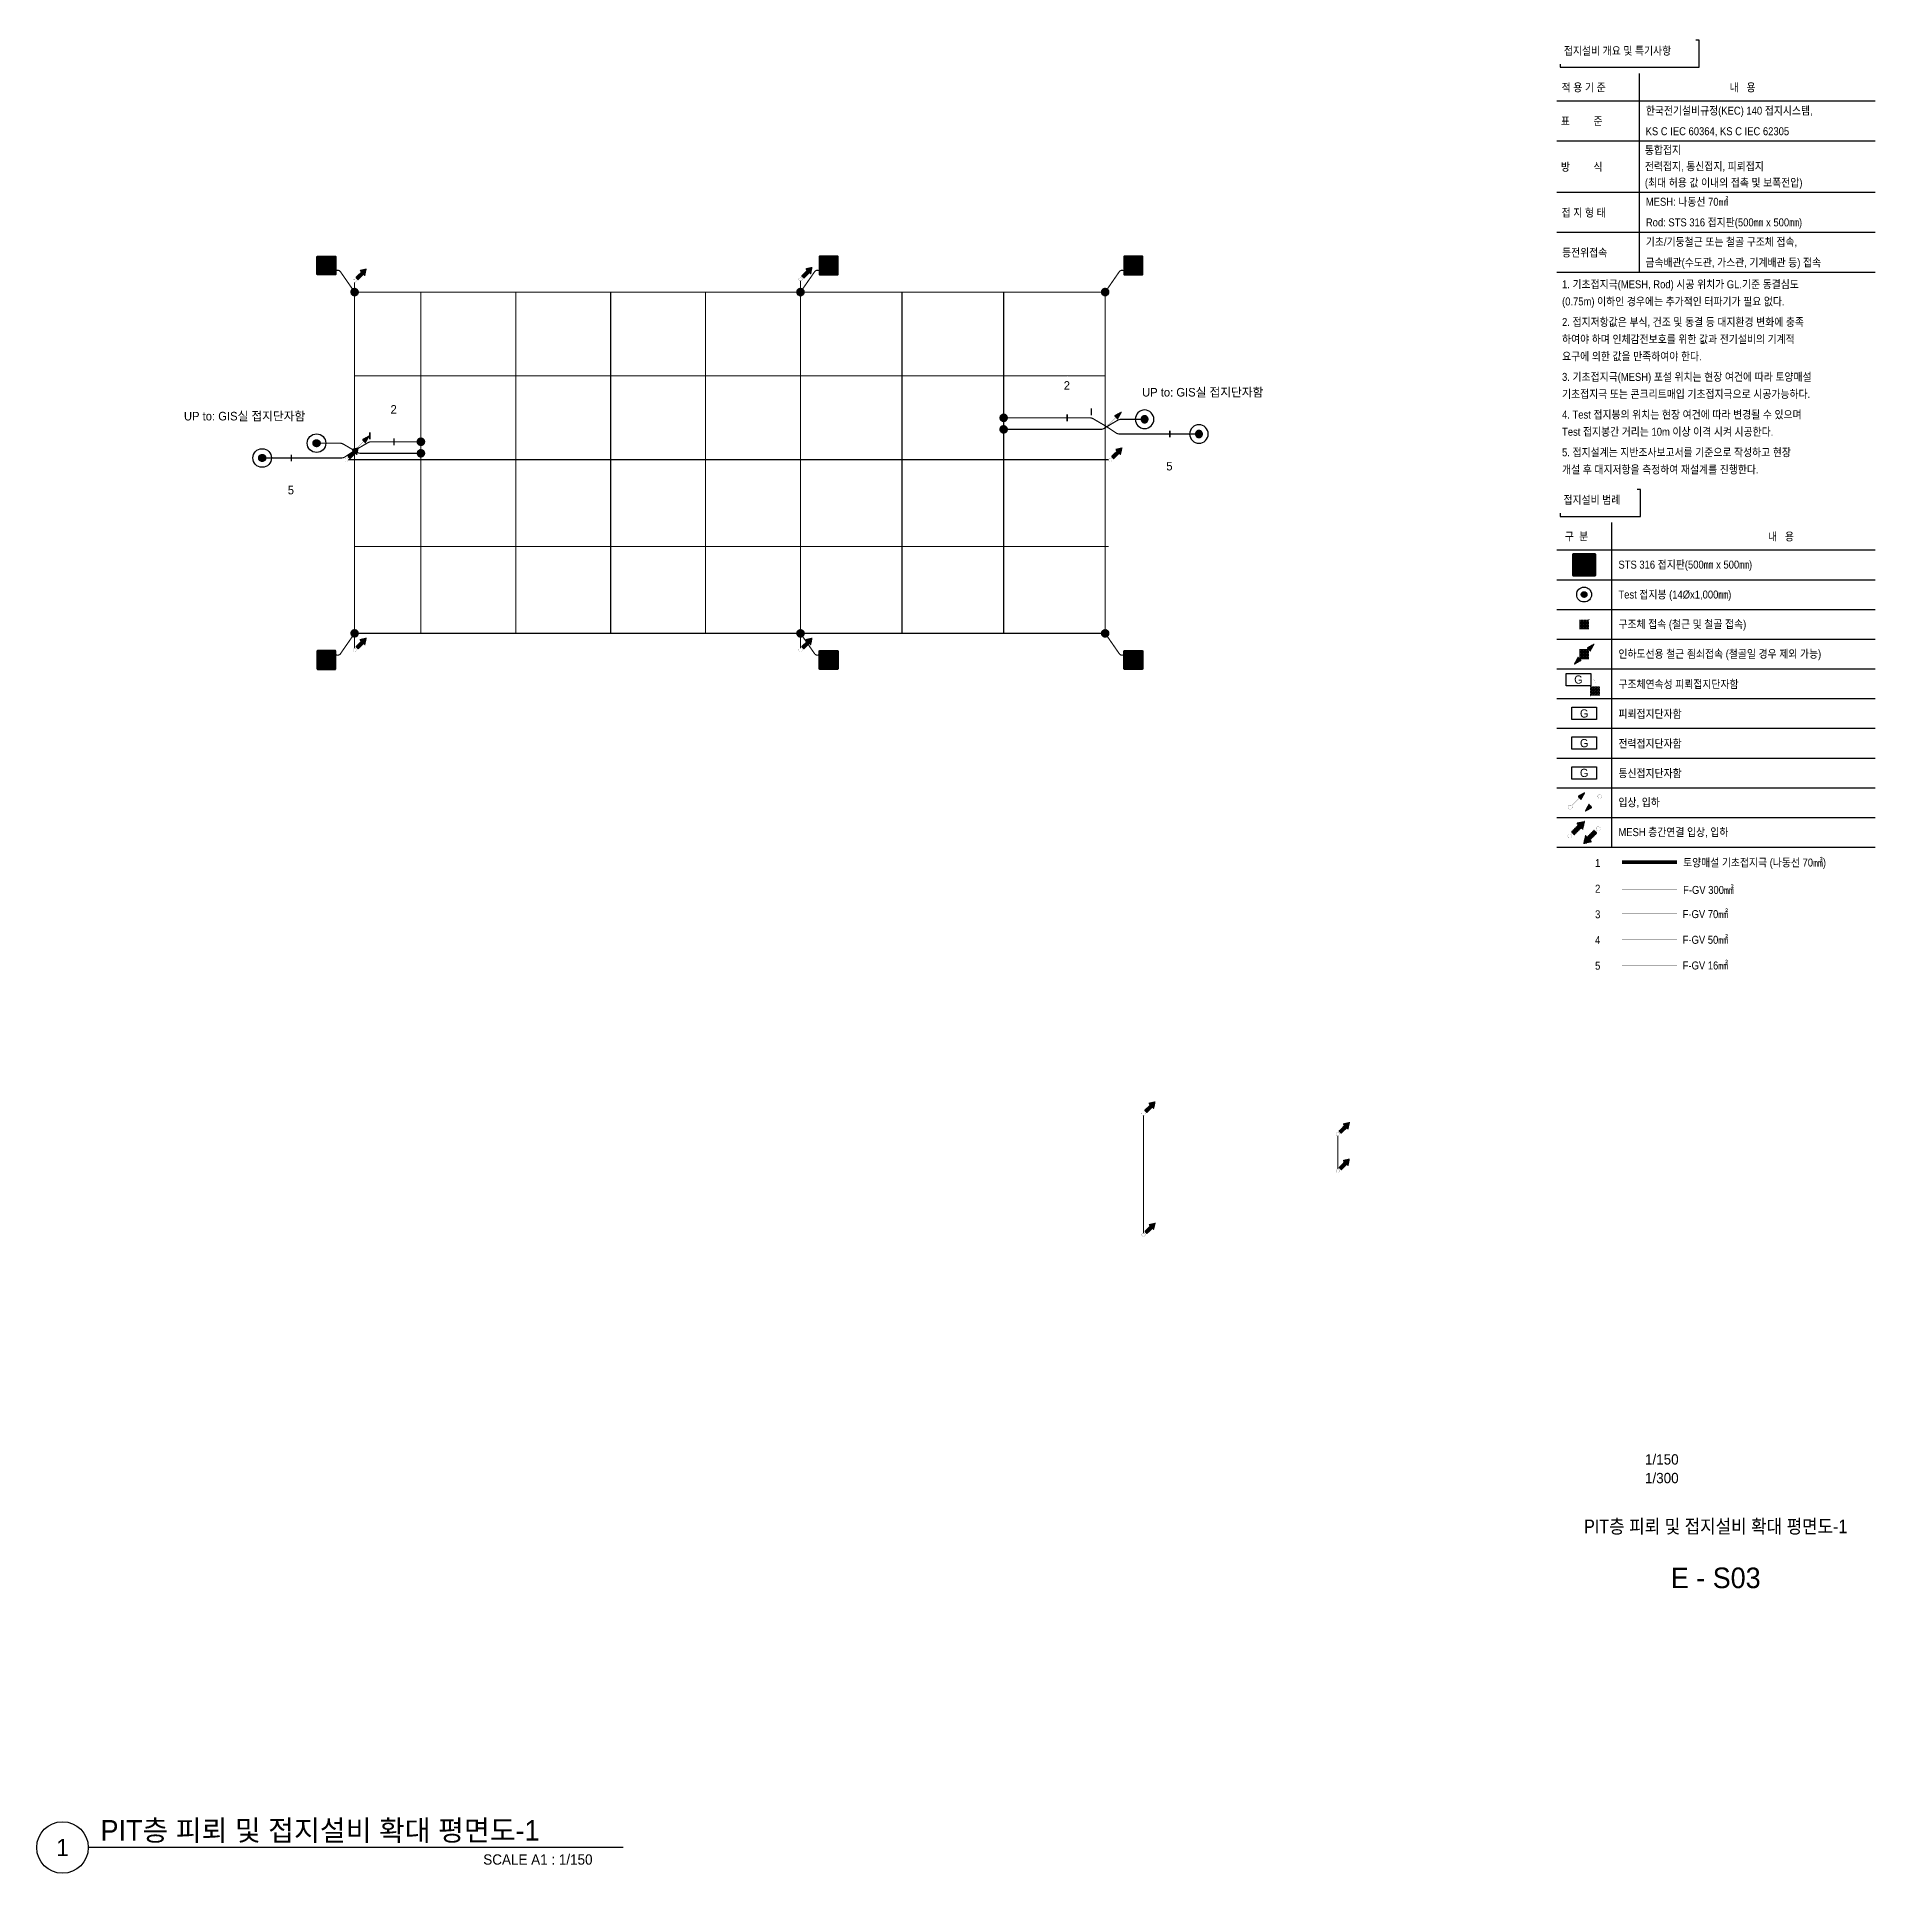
# Model space of a CAD drawing. Header units: millimetres. Extents: x 84495 to 502050, y -708375 to 1238700.
# Drawn here: x 295502 to 375900, y -708375 to -628050 of the extents above; entities that cross this region are included whole.
import ezdxf
from ezdxf.enums import TextEntityAlignment as Align

# ---------------------------------------------------------------- set-up
doc = ezdxf.new("R2010")
doc.units = ezdxf.units.MM
doc.header["$LTSCALE"] = 150
doc.set_wipeout_variables(frame=1)
for name, pattern in [('AM_ISO09W050', [22.5, 12, -1.5, 3, -1.5, 3, -1.5]), ('C2', [18.5, 13.5, -2, 1, -2]), ('HID', [2.3, 1.5, -0.8])]:
    doc.linetypes.add(name, pattern=pattern)
doc.layers.get('0').update_dxf_attribs({"lineweight": 0})
for name, color, linetype in [('------99 Grounding and Lightning', 3, 'Continuous'), ('------99 Grounding_Grounding Terminal Board_E', 3, 'Continuous'), ('------99 Grounding_Grounding Terminal Board_T', 2, 'Continuous'), ('------99 Grounding_Mesh', 6, 'Continuous'), ('-----09 E-WIRE-GV', 2, 'Continuous'), ('-----20 General Symbol', 3, 'Continuous'), ('-----29 Cable Schedule', 1, 'Continuous'), ('-----29 Indicator', 1, 'Continuous'), ('-----30 Text', 2, 'Continuous'), ('-----41 Drawing Title', 2, 'Continuous'), ('-----42 Drawing Number', 2, 'Continuous'), ('-----43 Drawing Scale', 3, 'Continuous')]:
    doc.layers.add(name, color=color, linetype=linetype)
doc.styles.add('ELEC', font='')
doc.styles.get('ELEC').set_extended_font_data('Dotum')
pattern_1 = [(180, (845852.563, 610254.6404), (-1e-14, -6.25), [])]

# ---------------------------------------------------------------- blocks, each defined once
blk = doc.blocks.new('STS 316 접지판')
blk.add_wipeout([(-254, -276), (-270, -270), (-276, -254), (-276, 254), (-270, 270), (-254, 276), (254, 276), (270, 270), (276, 254), (276, -254), (270, -270), (254, -276)])
h = blk.add_hatch(color=256)
h.dxf.hatch_style = 1
h.set_gradient(color1=(132, 132, 132), color2=(214, 214, 214), tint=1, name='SPHERICAL')
edge = h.paths.add_edge_path()
edge.add_line((-254, 276), (254, 276))
edge.add_arc((254, 254), 22.1, 0, 90, ccw=False)
edge.add_line((276, 254), (276, -254))
edge.add_arc((254, -254), 22.1, 270, 360, ccw=False)
edge.add_line((254, -276), (-254, -276))
edge.add_arc((-254, -254), 22.1, 180, 270, ccw=False)
edge.add_line((-276, -254), (-276, 254))
edge.add_arc((-254, 254), 22.1, 90, 180, ccw=False)
h.paths.add_polyline_path([(-169, 221), (169, 221, -0.668179), (173, 212), (-165, 212, -1.496606)], flags=16)
h.paths.add_polyline_path([(221, 169), (221, -169, -0.668179), (212, -173), (212, 165, -1.496606)], flags=16)
h.paths.add_polyline_path([(-173, -212), (165, -212, -1.496606), (169, -221), (-169, -221, -0.668179)], flags=16)
h.paths.add_polyline_path([(-221, 169, 0.022626), (-52, 0, 1.473564), (-43, 4, 0.045564)], flags=16)
h = blk.add_hatch(color=256)
h.set_gradient(color1=(255, 255, 255), tint=1, name='SPHERICAL')
edge = h.paths.add_edge_path()
edge.add_arc((-232, 232), 22.1, 0, 360)
edge = h.paths.add_edge_path()
edge.add_arc((-78, 249), 16.6, 0, 360)
edge = h.paths.add_edge_path()
edge.add_arc((78, 249), 16.6, 0, 360)
edge = h.paths.add_edge_path()
edge.add_arc((232, 232), 22.1, 0, 360)
edge = h.paths.add_edge_path()
edge.add_arc((249, -77), 16.6, 0, 360)
edge = h.paths.add_edge_path()
edge.add_arc((249, 77), 16.6, 0, 360)
edge = h.paths.add_edge_path()
edge.add_arc((-78, -249), 16.6, 0, 360)
edge = h.paths.add_edge_path()
edge.add_arc((78, -249), 16.6, 0, 360)
edge = h.paths.add_edge_path()
edge.add_arc((232, -232), 22.1, 0, 360)
edge = h.paths.add_edge_path()
edge.add_arc((-232, -232), 22.1, 0, 360)
edge = h.paths.add_edge_path()
edge.add_arc((-249, -77), 16.6, 0, 360)
edge = h.paths.add_edge_path()
edge.add_arc((-249, 77), 16.6, 0, 360)
edge = h.paths.add_edge_path()
edge.add_arc((0, 0), 22.1, 0, 360)
h = blk.add_hatch(color=256)
h.set_gradient(color1=(255, 255, 255), tint=1, name='SPHERICAL')
edge = h.paths.add_edge_path()
edge.add_arc((-249, -77), 16.6, 0, 360)
edge = h.paths.add_edge_path()
edge.add_arc((-249, 77), 16.6, 0, 360)
edge = h.paths.add_edge_path()
edge.add_arc((-232, 232), 22.1, 0, 360)
edge = h.paths.add_edge_path()
edge.add_arc((-78, 249), 16.6, 0, 360)
edge = h.paths.add_edge_path()
edge.add_arc((78, 249), 16.6, 0, 360)
edge = h.paths.add_edge_path()
edge.add_arc((0, 0), 22.1, 0, 360)
edge = h.paths.add_edge_path()
edge.add_arc((232, 232), 22.1, 0, 360)
h = blk.add_hatch(color=256)
h.set_gradient(color1=(132, 132, 132), one_color=1, tint=1, name='SPHERICAL')
edge = h.paths.add_edge_path()
edge.add_arc((0, 0), 22.1, 0, 360)
for points in [[(-254, 276), (254, 276, -0.414214), (276, 254), (276, -254, -0.414214), (254, -276), (-254, -276, -0.414214), (-276, -254), (-276, 254, -0.414214), (-254, 276, 0.033225)], [(-221, -169), (-221, 169, -0.668179), (-212, 173), (-43, 4, -0.414214), (-43, -4), (-212, -173, -0.668179), (-221, -169, -0.016281)], [(-169, 221), (169, 221, -0.668179), (173, 212), (4, 43, -0.414214), (-4, 43), (-173, 212, -0.668179), (-169, 221, -0.016281)], [(221, -169), (221, 169, 0.668179), (212, 173), (43, 4, 0.414214), (43, -4), (212, -173, 0.668179), (221, -169, 0.016281)], [(-169, -221), (169, -221, 0.668179), (173, -212), (4, -43, 0.414214), (-4, -43), (-173, -212, 0.668179), (-169, -221, 0.016281)]]:
    blk.add_lwpolyline(points, format="xyb")
for centre, radius in [((-249, 77), 16.6), ((-232, 232), 22.1), ((-78, 249), 16.6), ((0, 0), 22.1), ((78, 249), 16.6), ((232, 232), 22.1), ((249, 77), 16.6), ((-249, -77), 16.6), ((-232, -232), 22.1), ((-78, -249), 16.6), ((78, -249), 16.6), ((232, -232), 22.1), ((249, -77), 16.6)]:
    blk.add_circle(centre, radius)
blk = doc.blocks.new('구조체접속')
h = blk.add_hatch()
h.set_pattern_fill('ANGLE', color=1, scale=200)
h.set_pattern_definition([(0, (0, 0), (0, 55), [40, -15]), (90, (0, 0), (-55, 3e-15), [40, -15])])
h.paths.add_polyline_path([(168, 168), (-168, 168), (-168, -168), (168, -168)])
at = {"color": 1}
for p, q in [((166, 168), (168, 166)), ((-168, -166), (-166, -168))]:
    blk.add_line(p, q, dxfattribs=at)
at = {"color": 1, "const_width": 2}
blk.add_lwpolyline([(168, 168), (-168, 168), (-168, -168), (168, -168)], close=True, dxfattribs=at)
blk = doc.blocks.new("'인하도선용 수직철근 또는 철골")
h = blk.add_hatch()
h.set_pattern_fill('ANSI31', color=256, scale=50, angle=135)
h.set_pattern_definition(pattern_1)
h.paths.add_polyline_path([(291, 293), (180, 89), (88, 181)])
h = blk.add_hatch()
h.set_pattern_fill('ANSI31', color=256, scale=50, angle=135)
h.set_pattern_definition(pattern_1)
h.paths.add_polyline_path([(-291, -293), (-180, -89), (-88, -181)])
at = {"const_width": 3.93}
for points in [[(293, 293), (181, 88), (88, 181), (293, 293)], [(-293, -293), (-181, -88), (-88, -181), (-293, -293)]]:
    blk.add_lwpolyline(points, dxfattribs=at)
at = {"xscale": 0.8, "yscale": 0.8, "zscale": 0.8}
blk.add_blockref('구조체접속', (0, 0), dxfattribs=at)
blk = doc.blocks.new('입상입하1')
h = blk.add_hatch()
h.set_pattern_fill('ANSI31', color=256, scale=50, angle=135)
h.set_pattern_definition([(180, (845993.8846, 610394.13), (-1e-14, -6.25), [])])
h.paths.add_polyline_path([(432, 432), (321, 228), (229, 321)])
at = {"const_width": 3.93}
blk.add_lwpolyline([(0, 61, -1), (0, -61, -1), (0, 61)], format="xyb", dxfattribs=at)
for points in [[(43, 43), (275, 275)], [(434, 433), (322, 227), (229, 321), (434, 433)]]:
    blk.add_lwpolyline(points, dxfattribs=at)
blk = doc.blocks.new('입상입하2')
h = blk.add_hatch()
h.set_pattern_fill('ANSI31', color=256, scale=100, angle=135)
h.set_pattern_definition([(180, (0, 0), (-2e-14, -12.5), [])])
h.paths.add_polyline_path([(326, 242), (377, 192), (433, 433), (192, 377), (242, 326), (39, 124), (124, 39)])
at = {"const_width": 3.93}
blk.add_lwpolyline([(0, 61, -1), (0, -61, -1), (0, 61)], format="xyb", dxfattribs=at)
blk.add_lwpolyline([(377, 192), (326, 242), (124, 39), (39, 124), (242, 326), (192, 377), (433, 433)], close=True, dxfattribs=at)
blk = doc.blocks.new('A$Cbdca0f5f')
at = {"color": 0}
blk.add_lwpolyline([(-360, -360), (-360, 0), (360, 0), (360, -360)], close=True, dxfattribs=at)
at = {"color": 0, "style": 'ELEC'}
blk.add_text('G', height=240, dxfattribs=at).set_placement((0, -180), align=Align.MIDDLE)
blk = doc.blocks.new('구조체연속성 TEST 단자함')
at = {"const_width": 2}
blk.add_lwpolyline([(491, -200), (491, -100, 0.414214), (391, 0), (360, 0)], format="xyb", dxfattribs=at)
at = {"layer": '------99 Grounding_Grounding Terminal Board_E'}
blk.add_blockref('A$Cbdca0f5f', (0, 180), dxfattribs=at)
at = {"xscale": 0.8, "yscale": 0.8, "zscale": 0.8}
blk.add_blockref('구조체접속', (491, -334), dxfattribs=at)
blk = doc.blocks.new('접지봉')
at = {"linetype": 'HID', "ltscale": 200}
h = blk.add_hatch(color=256, dxfattribs=at)
h.dxf.hatch_style = 1
edge = h.paths.add_edge_path()
edge.add_arc((0, 0), 102, 0, 360)
blk.add_circle((0, 0), 271)
blk.add_circle((0, 0), 102, dxfattribs=at)
blk = doc.blocks.new('A13')
blk.add_lwpolyline([(-300, 0), (-300, 300), (300, 300), (300, 0)], close=True)
at = {"style": 'ELEC'}
blk.add_text('G', height=200, dxfattribs=at).set_placement((0, 150), align=Align.MIDDLE)
blk = doc.blocks.new('A$C8673a4d5')
blk.add_wipeout([(-32961, -47990), (-32961, -50363), (-32661, -50363), (-32661, -50663), (-25624, -50663), (-25624, -48290), (-25924, -48290), (-25924, -47990)]).dxf.layer = '-----29 Cable Schedule'
blk.add_wipeout([(-32961, -51192), (-5100, -51192), (-5100, -91305), (-32961, -91305)]).dxf.layer = '-----29 Cable Schedule'
at = {"layer": '-----29 Cable Schedule'}
blk.add_lwpolyline([(-32661, -50363), (-32661, -50663), (-25624, -50663), (-25624, -48290), (-25924, -48290)], dxfattribs=at)
for points in [[(-32961, -47990), (-25924, -47990), (-25924, -50363), (-32961, -50363)], [(-32961, -51193), (-5100, -51193), (-5100, -91306), (-32961, -91306)]]:
    blk.add_wipeout(points).dxf.layer = '-----29 Cable Schedule'
at = {"layer": '-----09 E-WIRE-GV', "color": 6, "linetype": 'AM_ISO09W050', "ltscale": 0.5, "const_width": 300}
blk.add_lwpolyline([(-27238, -80908), (-22438, -80908)], dxfattribs=at)
at = {"layer": '-----09 E-WIRE-GV', "color": 1, "linetype": 'C2', "ltscale": 0.5, "const_width": 30}
blk.add_lwpolyline([(-27238, -83304), (-22438, -83304)], dxfattribs=at)
at = {"layer": '-----09 E-WIRE-GV', "color": 3, "linetype": 'C2', "ltscale": 0.5, "const_width": 30}
blk.add_lwpolyline([(-27238, -85417), (-22438, -85417)], dxfattribs=at)
at = {"layer": '-----09 E-WIRE-GV', "color": 4, "linetype": 'C2', "ltscale": 0.5, "const_width": 30}
blk.add_lwpolyline([(-27238, -87664), (-22438, -87664)], dxfattribs=at)
at = {"layer": '-----09 E-WIRE-GV', "color": 2, "linetype": 'C2', "ltscale": 0.5, "const_width": 30}
blk.add_lwpolyline([(-27238, -89912), (-22438, -89912)], dxfattribs=at)
at = {"layer": '-----29 Cable Schedule'}
blk.add_line((-28161, -51193), (-28161, -79593), dxfattribs=at)
for points in [[(-32961, -53593), (-5100, -53593)], [(-32961, -56193), (-5100, -56193)], [(-32961, -58793), (-5100, -58793)], [(-32961, -61393), (-5100, -61393)], [(-32961, -63993), (-5100, -63993)], [(-32961, -66593), (-5100, -66593)], [(-32961, -69193), (-5100, -69193)], [(-32961, -71793), (-5100, -71793)], [(-32961, -74393), (-5100, -74393)], [(-32961, -76993), (-5100, -76993)], [(-32961, -79593), (-5100, -79593)]]:
    blk.add_lwpolyline(points, dxfattribs=at)
at = {"layer": '------99 Grounding and Lightning'}
for name, p, xscale, yscale, zscale in [('접지봉', (-30561, -57493), 2.4, 2.4, 2.4), ('구조체접속', (-30561, -60093), 2.4, 2.4, 2.4), ("'인하도선용 수직철근 또는 철골", (-30561, -62693), 3, 3, 3), ('구조체연속성 TEST 단자함', (-31062, -64931), 3, 3, 3)]:
    blk.add_blockref(name, p, dxfattribs=dict(at, xscale=xscale, yscale=yscale, zscale=zscale))
at = {"layer": '------99 Grounding_Grounding Terminal Board_E', "xscale": 3, "yscale": 3, "zscale": 3}
for p in [(-30561, -67353), (-30561, -69953)]:
    blk.add_blockref('A$Cbdca0f5f', p, dxfattribs=at)
at = {"layer": '------99 Grounding_Grounding Terminal Board_T', "xscale": 3.6, "yscale": 3.6, "zscale": 3.6}
blk.add_blockref('A13', (-30561, -73633), dxfattribs=at)
at = {"layer": '-----20 General Symbol', "xscale": 3, "yscale": 3, "zscale": 3}
for name, p in [('입상입하1', (-31786, -76095)), ('입상입하2', (-31798, -78616))]:
    blk.add_blockref(name, p, dxfattribs=at)
at = {"layer": '-----20 General Symbol', "xscale": 3, "yscale": 3, "zscale": 3, "rotation": 179.9999999997969}
for name, p in [('입상입하1', (-29184, -75140)), ('입상입하2', (-29324, -77969))]:
    blk.add_blockref(name, p, dxfattribs=at)
at = {"layer": '-----30 Text', "style": 'ELEC', "width": 0.9}
for s, p in [('접지설비 범례', (-32369, -49206)), ('구  분', (-32253, -52408)), ('내   용', (-14473, -52422)), ('STS 316 접지판(500㎜ x 500㎜)', (-27561, -54875)), ('Test 접지봉 (14Øx1,000㎜)', (-27561, -57493)), ('구조체 접속 (철근 및 철골 접속)', (-27561, -60083)), ('인하도선용 철근 죔쇠접속 (철골일 경우 제외 가능)', (-27561, -62683)), ('구조체연속성 피뢰접지단자함', (-27561, -65331)), ('피뢰접지단자함', (-27561, -67931)), ('전력접지단자함', (-27561, -70531)), ('통신접지단자함', (-27561, -73131)), ('입상, 입하', (-27561, -75675)), ('MESH 층간연결 입상, 입하', (-27561, -78275)), ('토양매설 기초접지극 (나동선 70㎟)', (-21904, -80938)), ('F-GV 300㎟ ', (-21904, -83333)), ('F-GV 70㎟', (-21940, -85447)), ('F-GV 50㎟', (-21940, -87694)), ('F-GV 16㎟', (-21940, -89941))]:
    blk.add_text(s, height=700, dxfattribs=at).set_placement(p, align=Align.MIDDLE_LEFT)
for points, layer in [([(-32961, -11903), (-5100, -11903), (-5100, -47690), (-32961, -47690)], '-----29 Cable Schedule'), ([(-30090, -83689), (-30090, -82716), (-29247, -82229), (-28404, -82716), (-28404, -83689), (-29247, -84176)], '-----29 Indicator'), ([(-30090, -90431), (-30090, -89457), (-29247, -88970), (-28404, -89457), (-28404, -90431), (-29247, -90917)], '-----29 Indicator')]:
    blk.add_wipeout(points).dxf.layer = layer
at = {"layer": '------99 Grounding_Mesh', "xscale": 3.6, "yscale": 3.6, "zscale": 3.6}
blk.add_blockref('STS 316 접지판', (-30561, -54893), dxfattribs=at)
at = {"layer": '-----30 Text', "style": 'ELEC', "width": 0.9}
for s, p in [('2', (-29603, -83226)), ('5', (-29603, -89960))]:
    blk.add_text(s, height=700, dxfattribs=at).set_placement(p, align=Align.MIDDLE_LEFT)
for points, layer in [([(-32961, -11903), (-5100, -11903), (-5100, -47690), (-32961, -47690)], '-----29 Cable Schedule'), ([(-30090, -81442), (-30090, -80468), (-29247, -79982), (-28404, -80468), (-28404, -81442), (-29247, -81929)], '-----29 Indicator'), ([(-30090, -88183), (-30090, -87210), (-29247, -86723), (-28404, -87210), (-28404, -88183), (-29247, -88670)], '-----29 Indicator')]:
    blk.add_wipeout(points).dxf.layer = layer
at = {"layer": '-----29 Cable Schedule'}
for points in [[(-32961, -14303), (-5100, -14303)], [(-32961, -17803), (-5100, -17803)], [(-32961, -22303), (-5100, -22303)], [(-32961, -25803), (-5100, -25803)], [(-32961, -29303), (-5100, -29303)]]:
    blk.add_lwpolyline(points, dxfattribs=at)
at = {"layer": '-----30 Text', "style": 'ELEC', "width": 0.9}
for s, p in [('적 용 기 준', (-32525, -13133)), ('내   용', (-17834, -13133)), ('표         준', (-32594, -16073)), ('한국전기설비규정(KEC) 140 접지시스템,', (-25161, -15165)), ('KS C IEC 60364, KS C IEC 62305', (-25182, -16965)), ('통합접지', (-25245, -18609)), ('방         식', (-32594, -20083)), ('전력접지, 통신접지, 피뢰접지 ', (-25245, -20036)), ('(최대 허용 값 이내의 접촉 및 보폭전압)', (-25245, -21462)), ('접 지 형 태', (-32525, -24091)), ('MESH: 나동선 70㎟', (-25161, -23136)), ('Rod: STS 316 접지판(500㎜ x 500㎜)', (-25161, -24936)), ('등전위접속', (-32491, -27583)), ('기초/기둥철근 또는 철골 구조체 접속,', (-25161, -26644)), ('금속배관(수도관, 가스관, 기계배관 등) 접속', (-25197, -28444)), ('1. 기초접지극(MESH, Rod) 시공 위치가 GL.기준 동결심도', (-32491, -30353)), ('(0.75m) 이하인 경우에는 추가적인 터파기가 필요 없다.', (-32491, -31853)), ('2. 접지저항값은 부식, 건조 및 동결 등 대지환경 변화에 충족', (-32491, -33653)), ('하여야 하며 인체감전보호를 위한 값과 전기설비의 기계적 ', (-32491, -35153)), ('요구에 의한 값을 만족하여야 한다.', (-32491, -36653)), ('3. 기초접지극(MESH) 포설 위치는 현장 여건에 따라 토양매설', (-32491, -38453)), ('기초접지극 또는 콘크리트매입 기초접지극으로 시공가능하다.', (-32491, -39953)), ('4. Test 접지봉의 위치는 현장 여건에 따라 변경될 수 있으며', (-32491, -41753)), ('Test 접지봉간 거리는 10m 이상 이격 시켜 시공한다.', (-32491, -43253)), ('5. 접지설계는 지반조사보고서를 기준으로 작성하고 현장 ', (-32491, -45053)), ('개설 후 대지저항을 측정하여 재설계를 진행한다.', (-32491, -46553)), ('1', (-29603, -80979)), ('4', (-29603, -87713))]:
    blk.add_text(s, height=700, dxfattribs=at).set_placement(p, align=Align.MIDDLE_LEFT)
for points, layer in [([(-32961, -8700), (-32961, -11074), (-32661, -11074), (-32661, -11374), (-20506, -11374), (-20506, -9000), (-20806, -9000), (-20806, -8700)], '-----29 Cable Schedule'), ([(-30090, -85936), (-30090, -84963), (-29247, -84476), (-28404, -84963), (-28404, -85936), (-29247, -86423)], '-----29 Indicator')]:
    blk.add_wipeout(points).dxf.layer = layer
at = {"layer": '-----29 Cable Schedule'}
for points in [[(-32661, -11074), (-32661, -11374), (-20506, -11374), (-20506, -9000), (-20806, -9000)], [(-25761, -11903), (-25761, -29303)]]:
    blk.add_lwpolyline(points, dxfattribs=at)
at = {"layer": '-----30 Text', "style": 'ELEC', "width": 0.9}
blk.add_text('3', height=700, dxfattribs=at).set_placement((-29603, -85465), align=Align.MIDDLE_LEFT)
blk.add_wipeout([(-32961, -8700), (-20806, -8700), (-20806, -11074), (-32961, -11074)]).dxf.layer = '-----29 Cable Schedule'
blk.add_text('접지설비 개요 및 특기사항', height=700, dxfattribs=at).set_placement((-32331, -9925), align=Align.MIDDLE_LEFT)
blk = doc.blocks.new('접속점 (본딩)')
h = blk.add_hatch(color=256)
h.dxf.hatch_style = 1
h.paths.add_polyline_path([(125, 0, 1), (-125, 0, 1)])
at = {"const_width": 2}
for points in [[(125, 0, 1), (-125, 0)], [(125, 0, -1), (-125, 0)]]:
    blk.add_lwpolyline(points, format="xyb", dxfattribs=at)
blk = doc.blocks.new('A$Ccb354d3c')
at = {"layer": '------99 Grounding_Mesh', "xscale": 1.5, "yscale": 1.5, "zscale": 1.5}
for name, p in [('접속점 (본딩)', (0, 0)), ('STS 316 접지판', (1232, -1164))]:
    blk.add_blockref(name, p, dxfattribs=at)
at = {"layer": '------99 Grounding_Mesh', "linetype": 'AM_ISO09W050', "ltscale": 0.12, "const_width": 50}
blk.add_lwpolyline([(619, -893), (0, 0)], dxfattribs=at)
blk.add_lwpolyline([(619, -893, 0.714131), (884, -816)], format="xyb", dxfattribs=at)

msp = doc.modelspace()

# ---------------------------------------------------------------- linework, layer by layer
at = {"layer": '------99 Grounding_Mesh', "linetype": 'AM_ISO09W050', "const_width": 50, "elevation": 0}
for points in [[(309400, -654796), (309400, -638797)], [(328900, -638724), (328900, -654796)], [(312300, -639218), (312300, -654144)], [(316450, -639218), (316450, -654144)], [(320600, -639218), (320600, -654144)], [(324750, -639218), (324750, -654144)], [(333341, -639218), (333341, -654144)], [(337783, -639218), (337783, -654144)], [(342224, -639218), (342224, -654144)], [(309400, -642884), (342224, -642884)], [(309124, -646550), (342376, -646550)], [(309124, -646551), (342376, -646551)], [(309400, -650347), (342376, -650347)], [(343900, -675224), (343900, -680376)], [(352401, -676124), (352399, -677576)]]:
    msp.add_lwpolyline(points, dxfattribs=at)
at = {"layer": '-----09 E-WIRE-GV', "color": 1, "linetype": 'C2', "ltscale": 0.3, "const_width": 50, "elevation": 0}
for points in [[(342292, -645104), (341701, -644759, 0.132794), (341550, -644718), (337783, -644718)], [(342292, -645104), (342191, -645172, -0.149182), (342024, -645223), (337783, -645223)], [(309392, -646150), (309983, -645805, -0.132794), (310134, -645764), (312112, -645764)], [(309392, -646150), (309493, -646218, 0.149182), (309660, -646269), (312112, -646269)]]:
    msp.add_lwpolyline(points, format="xyb", dxfattribs=at)
at = {"layer": '-----09 E-WIRE-GV', "color": 2, "linetype": 'C2', "ltscale": 0.3, "const_width": 50, "elevation": 0}
for points in [[(342292, -645104), (342775, -644822, -0.132794), (342926, -644781), (343793, -644781)], [(342292, -645104), (342695, -645375, 0.149182), (342863, -645426), (346171, -645426)], [(309392, -646150), (308989, -646421, -0.149182), (308821, -646473), (305513, -646473)], [(309392, -646150), (308909, -645868, 0.132794), (308758, -645827), (307891, -645827)]]:
    msp.add_lwpolyline(points, format="xyb", dxfattribs=at)
at = {"layer": '-----29 Indicator', "elevation": 0}
for points in [[(343776, -643625, 0, 0, 0), (341615, -643625, 0, 0, 0), (341615, -644304, 64.2, 64.2, 0), (341615, -644605, 0, 0, 0)], [(307908, -644671, 0, 0, 0), (310069, -644671, 0, 0, 0), (310069, -645350, 64.2, 64.2, 0), (310069, -645651, 0, 0, 0)]]:
    msp.add_lwpolyline(points, format="xyseb", dxfattribs=at)
at = {"layer": '-----41 Drawing Title', "color": 7}
msp.add_line((321148, -707250), (297752, -707250), dxfattribs=at)
msp.add_circle((296627, -707250), 1125, dxfattribs=at)

# ---------------------------------------------------------------- block references
at = {"layer": '------99 Grounding and Lightning', "yscale": 1.5, "zscale": 1.5}
for name, p, xscale, rotation in [('접속점 (본딩)', (337783, -644718), -1.5, 180), ('접속점 (본딩)', (312300, -645764), -1.5, 180), ('접속점 (본딩)', (337783, -645223), -1.5, 180), ('접지봉', (346325, -645426), -1.5, 270), ('접지봉', (305359, -646473), 1.5, 90), ('접속점 (본딩)', (312300, -646269), -1.5, 180)]:
    msp.add_blockref(name, p, dxfattribs=dict(at, xscale=xscale, rotation=rotation))
at = {"layer": '-----20 General Symbol'}
for name, p, xscale, yscale, zscale in [('입상입하2', (309400, -638724), 1.2, 1.2, 1.2), ('입상입하2', (328900, -638650), 1.2, 1.2, 1.2), ('입상입하1', (342292, -645104), 1.5, 1.5, 1.5), ('입상입하1', (309392, -646150), 1.5, 1.5, 1.5), ('입상입하2', (309050, -646550), 1.2, 1.2, 1.2), ('입상입하2', (342450, -646550), 1.2, 1.2, 1.2), ('입상입하2', (309402, -654870), 1.2, 1.2, 1.2), ('입상입하2', (328900, -654870), 1.2, 1.2, 1.2), ('입상입하2', (343900, -675150), 1.2, 1.2, 1.2), ('입상입하2', (352401, -676050), 1.2, 1.2, 1.2), ('입상입하2', (352399, -677650), 1.2, 1.2, 1.2), ('입상입하2', (343900, -680450), 1.2, 1.2, 1.2)]:
    msp.add_blockref(name, p, dxfattribs=dict(at, xscale=xscale, yscale=yscale, zscale=zscale))
at = {"layer": '-----29 Cable Schedule', "xscale": 0.5, "yscale": 0.5, "zscale": 0.5}
msp.add_blockref('A$C8673a4d5', (378450, -623700), dxfattribs=at)

# ---------------------------------------------------------------- texts
at = {"layer": '-----41 Drawing Title', "style": 'ELEC', "width": 0.9}
msp.add_text('PIT층 피뢰 및 접지설비 확대 평면도-1', height=600, dxfattribs=at).set_placement((368925, -693205), align=Align.MIDDLE_CENTER)
at = {"layer": '-----41 Drawing Title', "color": 2, "style": 'ELEC'}
msp.add_text('PIT층 피뢰 및 접지설비 확대 평면도-1', height=900, dxfattribs=at).set_placement((298292, -706950))
at = {"layer": '-----41 Drawing Title', "color": 7, "style": 'ELEC'}
msp.add_text('1', height=750, dxfattribs=at).set_placement((296627, -707250), align=Align.MIDDLE)
at = {"layer": '-----41 Drawing Title', "style": 'ELEC'}
msp.add_text('SCALE A1 : 1/150', height=450, dxfattribs=at).set_placement((319806, -708000), align=Align.RIGHT)
at = {"layer": '-----42 Drawing Number', "style": 'ELEC'}
msp.add_text('E - S03', height=900, dxfattribs=at).set_placement((368925, -695455), align=Align.MIDDLE_CENTER)
at = {"layer": '-----43 Drawing Scale', "style": 'ELEC'}
for s, p in [('1/150', (365830, -690500)), ('1/300', (365830, -691315))]:
    msp.add_text(s, height=450, dxfattribs=at).set_placement(p)

# ---------------------------------------------------------------- wipeouts: each hides what was drawn before it
for points in [[(310772, -644548), (310772, -644142), (311123, -643940), (311474, -644142), (311474, -644548), (311123, -644751)], [(345405, -646643), (345405, -647048), (345054, -647251), (344703, -647048), (344703, -646643), (345054, -646440)], [(306279, -647689), (306279, -648094), (306630, -648297), (306981, -648094), (306981, -647689), (306630, -647486)]]:
    msp.add_wipeout(points).dxf.layer = '-----29 Indicator'

# ---------------------------------------------------------------- next in the draw order: linework, layer by layer
at = {"layer": '-----29 Indicator', "elevation": 0}
for points in [[(311123, -644751, 0, 0, 0), (311123, -645614, 64.2, 64.2, 0), (311123, -645915, 0, 0, 0)], [(345054, -646440, 0, 0, 0), (345054, -645577, 64.2, 64.2, 0), (345054, -645276, 0, 0, 0)], [(306630, -647486, 0, 0, 0), (306630, -646623, 64.2, 64.2, 0), (306630, -646322, 0, 0, 0)]]:
    msp.add_lwpolyline(points, format="xyseb", dxfattribs=at)

# ---------------------------------------------------------------- next in the draw order: block references
at = {"layer": '-----09 E-WIRE-GV', "rotation": 180}
msp.add_blockref('A$Ccb354d3c', (309400, -639218), dxfattribs=at)
at = {"layer": '-----09 E-WIRE-GV', "xscale": -1, "rotation": 180}
for p in [(328900, -639218), (342224, -639218)]:
    msp.add_blockref('A$Ccb354d3c', p, dxfattribs=at)
at = {"layer": '-----09 E-WIRE-GV'}
for p in [(328900, -654144), (342224, -654144)]:
    msp.add_blockref('A$Ccb354d3c', p, dxfattribs=at)

# ---------------------------------------------------------------- next in the draw order: texts
at = {"layer": '-----30 Text', "style": 'ELEC'}
for s, p in [('2', (310972, -644348)), ('5', (344897, -646831)), ('5', (306479, -647877))]:
    msp.add_text(s, height=375, dxfattribs=at).set_placement(p, align=Align.MIDDLE_LEFT)

# ---------------------------------------------------------------- next in the draw order: wipeouts: each hides what was drawn before it
for points in [[(340912, -643502), (340912, -643096), (340561, -642893), (340210, -643096), (340210, -643502), (340561, -643705)], [(343776, -643250), (349971, -643250), (349971, -644000), (343776, -644000)], [(307908, -644296), (301713, -644296), (301713, -645046), (307908, -645046)]]:
    msp.add_wipeout(points).dxf.layer = '-----29 Indicator'

# ---------------------------------------------------------------- next in the draw order: linework, layer by layer
at = {"layer": '------99 Grounding_Mesh', "linetype": 'AM_ISO09W050', "const_width": 50, "elevation": 0}
for points in [[(309400, -639218), (342224, -639218)], [(309212, -654144), (342224, -654144)]]:
    msp.add_lwpolyline(points, dxfattribs=at)
at = {"layer": '-----29 Indicator', "elevation": 0}
msp.add_lwpolyline([(340561, -643705, 0, 0, 0), (340561, -644568, 64.2, 64.2, 0), (340561, -644868, 0, 0, 0)], format="xyseb", dxfattribs=at)

# ---------------------------------------------------------------- next in the draw order: block references
at = {"layer": '------99 Grounding and Lightning', "yscale": 1.5, "zscale": 1.5}
for p, xscale, rotation in [((343947, -644781), -1.5, 270), ((307737, -645827), 1.5, 90)]:
    msp.add_blockref('접지봉', p, dxfattribs=dict(at, xscale=xscale, rotation=rotation))

# ---------------------------------------------------------------- next in the draw order: texts
at = {"layer": '-----30 Text', "style": 'ELEC'}
for s, p in [('2', (340413, -643302)), ('UP to: GIS실 접지단자함', (343837, -643598)), ('UP to: GIS실 접지단자함', (301938, -644644))]:
    msp.add_text(s, height=375, dxfattribs=at).set_placement(p, align=Align.MIDDLE_LEFT)

# ---------------------------------------------------------------- next in the draw order: block references
at = {"layer": '-----09 E-WIRE-GV', "xscale": -1}
msp.add_blockref('A$Ccb354d3c', (309400, -654144), dxfattribs=at)

doc.saveas('drawing.dxf')
